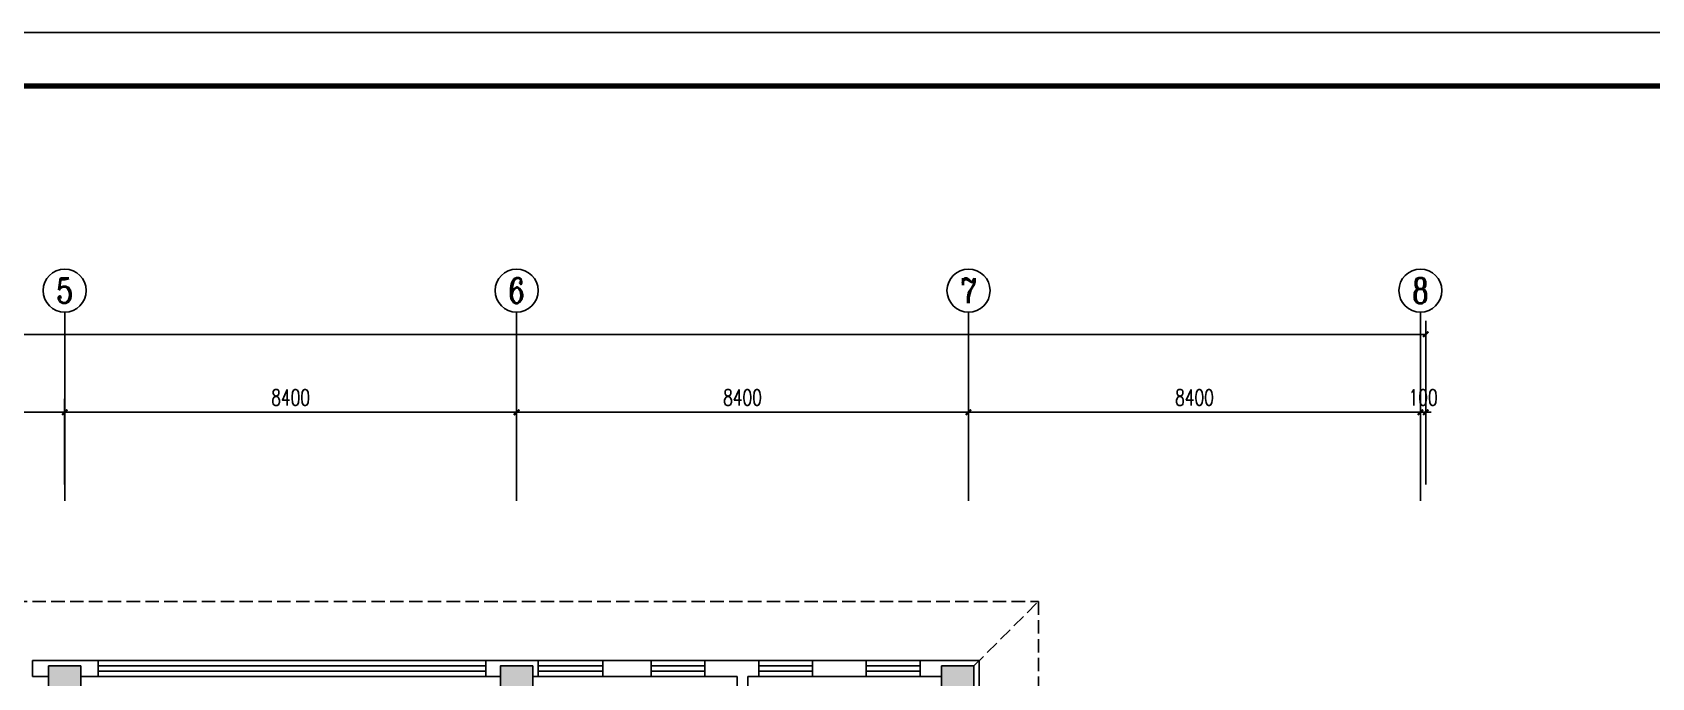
# Model space of a CAD drawing. Extents: x 1834097 to 1952997, y -130665 to -46565.
# Drawn here: x 1882381 to 1912479, y -58570 to -46565 of the extents above; entities that cross this region are included whole.
import ezdxf
from ezdxf.enums import TextEntityAlignment as Align

# ---------------------------------------------------------------- set-up
doc = ezdxf.new("R2010")
doc.units = 0
doc.header["$LTSCALE"] = 1000
doc.header["$MEASUREMENT"] = 0
doc.linetypes.add('__DASH', pattern=[0.35, 0.25, -0.1])
for name, color, linetype in [('0-底图', 7, 'Continuous'), ('AXIS', 3, 'Continuous'), ('AXIS_TEXT', 7, 'Continuous'), ('BTTK', 7, 'Continuous'), ('COLUMN', 2, 'Continuous'), ('e-标注', 7, 'Continuous'), ('PUB_DIM', 3, 'Continuous'), ('PUB_HATCH', 8, 'Continuous'), ('PUB_TITLE', 4, 'Continuous'), ('WALL', 2, 'Continuous'), ('WINDOW', 4, 'Continuous'), ('散水', 151, '__DASH')]:
    doc.layers.add(name, color=color, linetype=linetype)
doc.styles.add('_TCH_AXIS', font='COMPLEX', dxfattribs={"bigfont": 'GBCBIG'})
doc.styles.add('_TCH_DIM_T3', font='SIMPLEX', dxfattribs={"width": 0.705882, "bigfont": 'GBCBIG'})
doc.styles.add('COMPLEX', font='COMPLEX')
doc.styles.add('HZ(TK)', font='simplex.shx', dxfattribs={"width": 0.9, "bigfont": 'gbcbig.shx'})
doc.dimstyles.new('_TCH_ARCH&&100', dxfattribs={"dimtxt": 297.5, "dimasz": 100, "dimexe": 250, "dimexo": 300, "dimgap": 126.25, "dimtad": 1, "dimdec": 0, "dimzin": 0, "dimdsep": 46, "dimtxsty": '_TCH_DIM_T3', "dimblk": 'ARCHTICK', "dimcen": 0.09, "dimclrt": 7, "dimazin": 2, "dimtfac": 1, "dimtdec": 0, "dimtix": 1, "dimtmove": 2, "dimatfit": 3, "dimfxl": 100, "dimtolj": 1, "dimtzin": 0, "dimarcsym": 0})

# ---------------------------------------------------------------- blocks, each defined once
blk = doc.blocks.new('vhtemplate_2020年新竖式图框_A0')
at = {"layer": 'PUB_TITLE', "color": 7}
blk.add_lwpolyline([(0, 0), (1189, 0), (1189, 841), (0, 841)], close=True, dxfattribs=at)
at = {"layer": 'PUB_TITLE', "const_width": 1}
blk.add_lwpolyline([(25, 10), (1179, 10), (1179, 831), (25, 831)], close=True, dxfattribs=at)
at = {"layer": 'BTTK', "color": 4, "style": 'HZ(TK)', "width": 0.9}
for tag, p in [('合作单位', (1144, 743.5)), ('建设单位', (1144, 209.5)), ('工程名称', (1144, 176.5)), ('子项名称', (1154, 160)), ('图纸名称', (1144, 141))]:
    blk.add_attdef(tag, text='', height=3.5, dxfattribs=at).set_placement(p, align=Align.MIDDLE_CENTER)
for tag, p in [('注册证书号', (1156.5, 309.01)), ('注册印章号', (1156.5, 301.01)), ('设计号', (1154, 193)), ('图别', (1137.75, 34)), ('图号', (1170.25, 34)), ('版本号', (1137.75, 26)), ('日期', (1170.25, 26))]:
    blk.add_attdef(tag, text='', height=3.5, dxfattribs=at).set_placement(p, align=Align.MIDDLE)
blk = doc.blocks.new('_ArchTick')
at = {"color": 0, "linetype": 'ByBlock', "const_width": 0.4}
blk.add_lwpolyline([(-0.5, -0.5), (0.5, 0.5)], dxfattribs=at)
blk = doc.blocks.new('*D287')
at = {"layer": 'Defpoints', "color": 0, "transparency": 16777216}
for p in [(1510340, 6297), (1455540, 4102), (1510340, 4102)]:
    blk.add_point(p, dxfattribs=at)
at = {"layer": 'PUB_DIM', "color": 0, "lineweight": -2, "transparency": 16777216}
for p, q in [((1455540, 4402), (1455540, 6547)), ((1510340, 4402), (1510340, 6547)), ((1455540, 6297), (1510340, 6297))]:
    blk.add_line(p, q, dxfattribs=at)
at = {"layer": 'PUB_DIM', "color": 0, "lineweight": -2, "transparency": 16777216, "xscale": 100, "yscale": 100, "zscale": 100, "rotation": 180}
blk.add_blockref('_ArchTick', (1455540, 6297), dxfattribs=at)
at = {"layer": 'PUB_DIM', "color": 0, "lineweight": -2, "transparency": 16777216, "xscale": 100, "yscale": 100, "zscale": 100}
blk.add_blockref('_ArchTick', (1510340, 6297), dxfattribs=at)
at = {"layer": 'PUB_DIM', "color": 7, "transparency": 16777216, "insert": (1482940, 6572), "char_height": 297.5, "attachment_point": 5, "style": '_TCH_DIM_T3'}
blk.add_mtext('\\A1;54800', dxfattribs=at)
blk = doc.blocks.new('*D304')
at = {"layer": 'Defpoints', "color": 0, "transparency": 16777216}
for p in [(1485040, 4847), (1476640, 3202), (1485040, 3202)]:
    blk.add_point(p, dxfattribs=at)
at = {"layer": 'PUB_DIM', "color": 0, "lineweight": -2, "transparency": 16777216}
for p, q in [((1476640, 3502), (1476640, 5097)), ((1476640, 4847), (1485040, 4847)), ((1485040, 3502), (1485040, 5097))]:
    blk.add_line(p, q, dxfattribs=at)
at = {"layer": 'PUB_DIM', "color": 0, "lineweight": -2, "transparency": 16777216, "xscale": 100, "yscale": 100, "zscale": 100, "rotation": 180}
blk.add_blockref('_ArchTick', (1476640, 4847), dxfattribs=at)
at = {"layer": 'PUB_DIM', "color": 0, "lineweight": -2, "transparency": 16777216, "xscale": 100, "yscale": 100, "zscale": 100}
blk.add_blockref('_ArchTick', (1485040, 4847), dxfattribs=at)
at = {"layer": 'PUB_DIM', "color": 7, "transparency": 16777216, "insert": (1480840, 5122), "char_height": 297.5, "attachment_point": 5, "style": '_TCH_DIM_T3'}
blk.add_mtext('\\A1;8400', dxfattribs=at)
blk = doc.blocks.new('*D305')
at = {"layer": 'Defpoints', "color": 0, "transparency": 16777216}
for p in [(1493440, 4847), (1485040, 3202), (1493440, 3202)]:
    blk.add_point(p, dxfattribs=at)
at = {"layer": 'PUB_DIM', "color": 0, "lineweight": -2, "transparency": 16777216}
for p, q in [((1485040, 3502), (1485040, 5097)), ((1485040, 4847), (1493440, 4847)), ((1493440, 3502), (1493440, 5097))]:
    blk.add_line(p, q, dxfattribs=at)
at = {"layer": 'PUB_DIM', "color": 0, "lineweight": -2, "transparency": 16777216, "xscale": 100, "yscale": 100, "zscale": 100, "rotation": 180}
blk.add_blockref('_ArchTick', (1485040, 4847), dxfattribs=at)
at = {"layer": 'PUB_DIM', "color": 0, "lineweight": -2, "transparency": 16777216, "xscale": 100, "yscale": 100, "zscale": 100}
blk.add_blockref('_ArchTick', (1493440, 4847), dxfattribs=at)
at = {"layer": 'PUB_DIM', "color": 7, "transparency": 16777216, "insert": (1489240, 5122), "char_height": 297.5, "attachment_point": 5, "style": '_TCH_DIM_T3'}
blk.add_mtext('\\A1;8400', dxfattribs=at)
blk = doc.blocks.new('*D306')
at = {"layer": 'Defpoints', "color": 0, "transparency": 16777216}
for p in [(1501840, 4847), (1493440, 3202), (1501840, 3202)]:
    blk.add_point(p, dxfattribs=at)
at = {"layer": 'PUB_DIM', "color": 0, "lineweight": -2, "transparency": 16777216}
for p, q in [((1493440, 3502), (1493440, 5097)), ((1493440, 4847), (1501840, 4847)), ((1501840, 3502), (1501840, 5097))]:
    blk.add_line(p, q, dxfattribs=at)
at = {"layer": 'PUB_DIM', "color": 0, "lineweight": -2, "transparency": 16777216, "xscale": 100, "yscale": 100, "zscale": 100, "rotation": 180}
blk.add_blockref('_ArchTick', (1493440, 4847), dxfattribs=at)
at = {"layer": 'PUB_DIM', "color": 0, "lineweight": -2, "transparency": 16777216, "xscale": 100, "yscale": 100, "zscale": 100}
blk.add_blockref('_ArchTick', (1501840, 4847), dxfattribs=at)
at = {"layer": 'PUB_DIM', "color": 7, "transparency": 16777216, "insert": (1497640, 5122), "char_height": 297.5, "attachment_point": 5, "style": '_TCH_DIM_T3'}
blk.add_mtext('\\A1;8400', dxfattribs=at)
blk = doc.blocks.new('*D307')
at = {"layer": 'Defpoints', "color": 0, "transparency": 16777216}
for p in [(1510240, 4847), (1501840, 3202), (1510240, 3202)]:
    blk.add_point(p, dxfattribs=at)
at = {"layer": 'PUB_DIM', "color": 0, "lineweight": -2, "transparency": 16777216}
for p, q in [((1501840, 3502), (1501840, 5097)), ((1501840, 4847), (1510240, 4847)), ((1510240, 3502), (1510240, 5097))]:
    blk.add_line(p, q, dxfattribs=at)
at = {"layer": 'PUB_DIM', "color": 0, "lineweight": -2, "transparency": 16777216, "xscale": 100, "yscale": 100, "zscale": 100, "rotation": 180}
blk.add_blockref('_ArchTick', (1501840, 4847), dxfattribs=at)
at = {"layer": 'PUB_DIM', "color": 0, "lineweight": -2, "transparency": 16777216, "xscale": 100, "yscale": 100, "zscale": 100}
blk.add_blockref('_ArchTick', (1510240, 4847), dxfattribs=at)
at = {"layer": 'PUB_DIM', "color": 7, "transparency": 16777216, "insert": (1506040, 5122), "char_height": 297.5, "attachment_point": 5, "style": '_TCH_DIM_T3'}
blk.add_mtext('\\A1;8400', dxfattribs=at)
blk = doc.blocks.new('*D308')
at = {"layer": 'Defpoints', "color": 0, "transparency": 16777216}
for p in [(1510340, 4847), (1510240, 3202), (1510340, 3202)]:
    blk.add_point(p, dxfattribs=at)
at = {"layer": 'PUB_DIM', "color": 0, "lineweight": -2, "transparency": 16777216}
for p, q in [((1510240, 4847), (1510140, 4847)), ((1510240, 3502), (1510240, 5097)), ((1510240, 4847), (1510340, 4847)), ((1510340, 3502), (1510340, 5097)), ((1510340, 4847), (1510440, 4847))]:
    blk.add_line(p, q, dxfattribs=at)
at = {"layer": 'PUB_DIM', "color": 0, "lineweight": -2, "transparency": 16777216, "xscale": 100, "yscale": 100, "zscale": 100}
blk.add_blockref('_ArchTick', (1510240, 4847), dxfattribs=at)
at = {"layer": 'PUB_DIM', "color": 0, "lineweight": -2, "transparency": 16777216, "xscale": 100, "yscale": 100, "zscale": 100, "rotation": 180}
blk.add_blockref('_ArchTick', (1510340, 4847), dxfattribs=at)
at = {"layer": 'PUB_DIM', "color": 7, "transparency": 16777216, "insert": (1510290, 5122), "char_height": 297.5, "attachment_point": 5, "style": '_TCH_DIM_T3'}
blk.add_mtext('\\A1;100', dxfattribs=at)
blk = doc.blocks.new('$TCHSYS$WIN2D')
for p, q in [((-0.5, 0.5), (0.5, 0.5)), ((-0.5, 0.5), (-0.5, -0.5)), ((0.5, 0.5), (0.5, -0.5)), ((0.5, 0.1667), (-0.5, 0.1667)), ((0.5, -0.1667), (-0.5, -0.1667)), ((-0.5, -0.5), (0.5, -0.5))]:
    blk.add_line(p, q)
blk = doc.blocks.new('_FZH')
blk.add_lwpolyline([(-0.5, -0.5), (0.5, -0.5), (0.5, 0.5), (-0.5, 0.5)], close=True)
at = {"layer": 'PUB_HATCH'}
blk.add_solid([(-0.5, -0.5), (0.5, -0.5), (-0.5, 0.5), (0.5, 0.5)], dxfattribs=at)
blk = doc.blocks.new('_AXISO')
blk.add_circle((0, 0), 0.5)
at = {"layer": 'AXIS_TEXT', "style": 'COMPLEX', "width": 1.041667}
blk.add_attdef('A', text='', height=0.56, dxfattribs=at).set_placement((-0.25, -0.28), (0.25, -0.28), align=Align.FIT)
blk = doc.blocks.new('sdgsg')
at = {"layer": 'AXIS'}
for p, q in [((1485040.5, 3201.8), (1485040.5, 6710.2)), ((1493440.5, 3201.8), (1493440.5, 6710.2)), ((1501840.5, 3201.8), (1501840.5, 6710.2)), ((1510240.5, 3201.8), (1510240.5, 6710.2))]:
    blk.add_line(p, q, dxfattribs=at)
at = {"layer": 'WALL'}
for p, q in [((1485040.5, 228.6), (1484440.5, 228.6)), ((1484440.5, 228.6), (1484440.5, -71.4)), ((1485665.5, 228.6), (1485040.5, 228.6)), ((1485665.5, -71.4), (1485665.5, 228.6)), ((1493440.5, 228.6), (1492865.5, 228.6)), ((1492865.5, 228.6), (1492865.5, -71.4)), ((1493840.5, 228.6), (1493440.5, 228.6)), ((1493840.5, -71.4), (1493840.5, 228.6)), ((1495940.5, 228.6), (1495040.5, 228.6)), ((1495040.5, 228.6), (1495040.5, -71.4)), ((1495940.5, -71.4), (1495940.5, 228.6)), ((1497640.5, 228.6), (1496940.5, 228.6)), ((1496940.5, 228.6), (1496940.5, -71.4)), ((1497940.5, 228.6), (1497640.5, 228.6)), ((1497940.5, -71.4), (1497940.5, 228.6)), ((1499940.5, 228.6), (1498940.5, 228.6)), ((1498940.5, 228.6), (1498940.5, -71.4)), ((1499940.5, -71.4), (1499940.5, 228.6)), ((1502040.5, 228.6), (1500940.5, 228.6)), ((1500940.5, 228.6), (1500940.5, -71.4)), ((1502040.5, -2771.4), (1502040.5, 228.6)), ((1484440.5, -71.4), (1484740.5, -71.4)), ((1485340.5, -71.4), (1485665.5, -71.4)), ((1492865.5, -71.4), (1493140.5, -71.4)), ((1493740.5, -71.4), (1493840.5, -71.4)), ((1495040.5, -71.4), (1495940.5, -71.4)), ((1496940.5, -71.4), (1497540.5, -71.4)), ((1497540.5, -71.4), (1497540.5, -4671.4)), ((1497740.5, -71.4), (1497940.5, -71.4)), ((1497740.5, -71.4), (1497740.5, -4671.4)), ((1498940.5, -71.4), (1499940.5, -71.4)), ((1500940.5, -71.4), (1501340.5, -71.4))]:
    blk.add_line(p, q, dxfattribs=at)
at = {"layer": '散水'}
blk.add_line((1501940.5, 128.6), (1503140.5, 1328.6), dxfattribs=at)
blk.add_lwpolyline([(1454340.5, -22021.4), (1454340.5, -15271.4), (1458540.5, -15271.4), (1458540.5, -1671.4), (1466940.5, -1671.4), (1466940.5, 1328.6), (1503140.5, 1328.6), (1503140.5, -1671.4), (1511540.5, -1671.4), (1511540.5, -2871.4)], dxfattribs=at)
at = {"layer": 'AXIS'}
ref = blk.add_blockref('_AXISO', (1485040.5, 7110.2), dxfattribs=dict(at, xscale=800, yscale=800, zscale=800))
ref.add_attrib('A', '5', dxfattribs={"layer": 'AXIS_TEXT', "height": 465.9, "style": '_TCH_AXIS'}).set_placement((1484885.2, 6877.2), (1485195.8, 6877.2), align=Align.FIT)
ref = blk.add_blockref('_AXISO', (1493440.5, 7110.2), dxfattribs=dict(at, xscale=800, yscale=800, zscale=800))
ref.add_attrib('A', '6', dxfattribs={"layer": 'AXIS_TEXT', "height": 465.9, "style": '_TCH_AXIS'}).set_placement((1493285.2, 6877.2), (1493595.8, 6877.2), align=Align.FIT)
ref = blk.add_blockref('_AXISO', (1501840.5, 7110.2), dxfattribs=dict(at, xscale=800, yscale=800, zscale=800))
ref.add_attrib('A', '7', dxfattribs={"layer": 'AXIS_TEXT', "height": 465.9, "style": '_TCH_AXIS'}).set_placement((1501685.2, 6877.2), (1501995.8, 6877.2), align=Align.FIT)
ref = blk.add_blockref('_AXISO', (1510240.5, 7110.2), dxfattribs=dict(at, xscale=800, yscale=800, zscale=800))
ref.add_attrib('A', '8', dxfattribs={"layer": 'AXIS_TEXT', "height": 465.9, "style": '_TCH_AXIS'}).set_placement((1510085.2, 6877.2), (1510395.8, 6877.2), align=Align.FIT)
at = {"layer": 'COLUMN', "xscale": 600, "yscale": 600, "zscale": 600}
for p in [(1485040.5, -171.4), (1493440.5, -171.4), (1501640.5, -171.4)]:
    blk.add_blockref('_FZH', p, dxfattribs=at)
at = {"layer": 'WINDOW', "yscale": 300, "rotation": 180}
for p, xscale, zscale in [((1489265.5, 78.6), -7200, -7200), ((1494440.5, 78.6), 1200, 1200), ((1496440.5, 78.6), 1000, 1000), ((1498440.5, 78.6), 1000, 1000), ((1500440.5, 78.6), 1000, 1000)]:
    blk.add_blockref('$TCHSYS$WIN2D', p, dxfattribs=dict(at, xscale=xscale, zscale=zscale))
at = {"layer": 'PUB_DIM'}
for p1, p2, distance, picture, middle in [((1455540.5, 4101.8), (1510340.5, 4101.8), 2194.7, '*D287', (1482940.5, 6571.5)), ((1476640.5, 3201.8), (1485040.5, 3201.8), 1644.7, '*D304', (1480840.5, 5121.5)), ((1485040.5, 3201.8), (1493440.5, 3201.8), 1644.7, '*D305', (1489240.5, 5121.5)), ((1493440.5, 3201.8), (1501840.5, 3201.8), 1644.7, '*D306', (1497640.5, 5121.5)), ((1501840.5, 3201.8), (1510240.5, 3201.8), 1644.7, '*D307', (1506040.5, 5121.5)), ((1510240.5, 3201.8), (1510340.5, 3201.8), 1644.7, '*D308', (1510290.5, 5121.5))]:
    dim = blk.add_aligned_dim(p1=p1, p2=p2, distance=distance, dimstyle='_TCH_ARCH&&100', dxfattribs=at)
    dim.commit()
    dim.dimension.update_dxf_attribs({"geometry": picture, "text_midpoint": middle})

msp = doc.modelspace()

# ---------------------------------------------------------------- block references
at = {"layer": '0-底图'}
msp.add_blockref('sdgsg', (397941, -58480), dxfattribs=at)
at = {"layer": 'e-标注', "xscale": 100, "yscale": 100, "zscale": 100}
msp.add_blockref('vhtemplate_2020年新竖式图框_A0', (1834097, -130665), dxfattribs=at)

doc.saveas('drawing.dxf')
